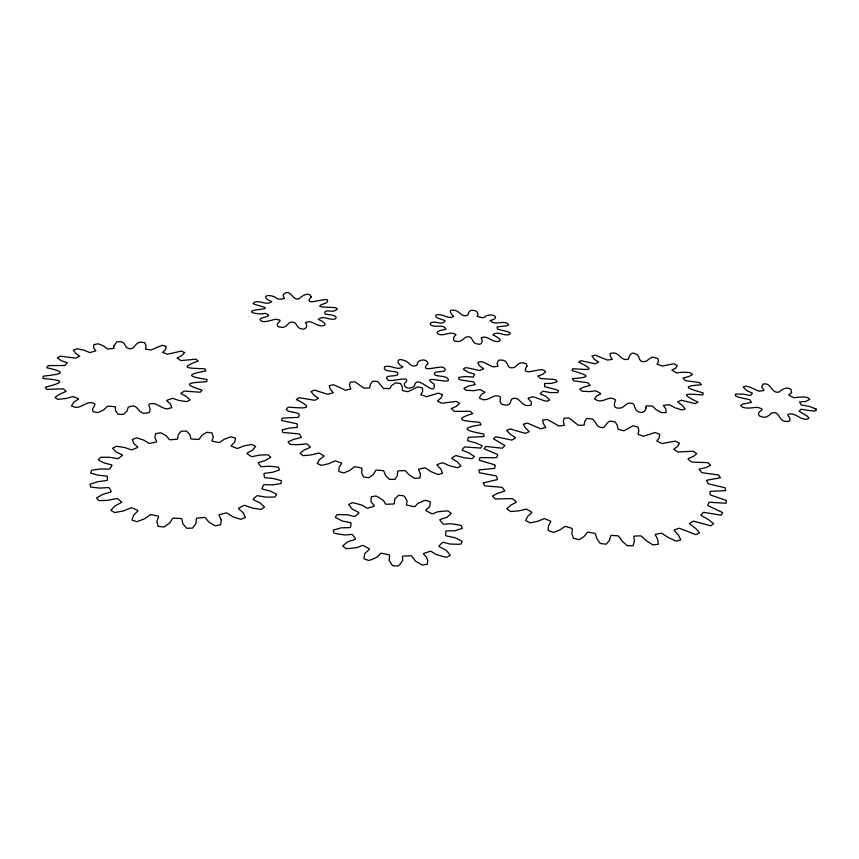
<?xml version="1.0" encoding="UTF-8"?>
<svg xmlns="http://www.w3.org/2000/svg" width="859" height="859" viewBox="0 0 859 859"><rect width="100%" height="100%" fill="white"/><g stroke="black" fill="none" stroke-linecap="round" stroke-linejoin="round"><path stroke-width="1.29" d="M427.675 560.476L427.363 564.18L422.381 565.093L415.316 561.013L412.073 556.396A1.321 0.73 5.4 0 0 410.441 555.794L403.655 556.063A1.321 0.73 5.2 0 0 402.463 556.782L402.742 560.444L399.618 564.803L398.018 566.113L392.542 565.641L389.084 560.412L389.696 555.687A1.321 0.73 4.8 0 0 388.633 554.774L381.987 553.336A1.321 0.73 4.6 0 0 380.279 553.658L377.638 556.825L371.217 559.746L368.672 560.465L363.915 558.715L364.817 553.454L369.134 549.61A1.321 0.73 4.2 0 0 368.865 548.579L363.776 545.766A1.31 0.719 4.1 0 0 361.929 545.615L356.957 547.655L348.69 548.557L345.769 548.547L342.73 545.937L347.712 541.739L354.746 539.527A1.299 0.709 3.8 0 0 355.304 538.593L352.802 535.017A1.299 0.709 3.8 0 0 351.202 534.448L344.996 534.985L336.664 533.793L333.99 533.095L333.249 530.186L341.109 527.834L349.323 527.641A1.288 0.698 3.7 0 0 350.579 526.986L351.084 523.389A1.278 0.687 3.7 0 0 350.043 522.54L342.129 520.962L335.257 517.397L336.835 514.799L339.595 514.584L347.874 514.852L353.661 516.377A1.267 0.676 3.8 0 0 355.336 516.109L358.622 513.199A1.267 0.676 3.9 0 0 358.321 512.243L352.233 509.097L348.679 504.534L352.179 502.708L354.885 503.159L362.358 505.275L366.535 507.884A1.256 0.666 4.2 0 0 368.307 508.056L373.676 506.348A1.256 0.655 4.3 0 0 374.148 505.468L370.948 501.42L371.238 496.76L375.941 496.019L378.11 497.007L383.447 500.496L385.304 503.675A1.246 0.655 4.7 0 0 386.84 504.222L393.261 504.008A1.246 0.655 4.9 0 0 394.399 503.374L394.603 499.197L398.576 495.299L403.623 495.74L404.9 497.082L407.177 501.28L406.414 504.416A1.246 0.655 5.2 0 0 407.434 505.232L413.727 506.542A1.246 0.655 5.4 0 0 415.327 506.273L417.678 503.471L423.498 500.947L425.806 500.335L430.316 501.881L429.833 506.52L426.021 509.967A1.256 0.655 5.7 0 0 426.343 510.912L431.347 513.51A1.256 0.666 5.9 0 0 433.119 513.65L437.661 511.792L445.359 510.998L448.097 511.019L451.243 513.414L446.991 517.301L440.495 519.351A1.267 0.676 6.1 0 0 440.033 520.243L442.793 523.679A1.267 0.676 6.2 0 0 444.404 524.215L450.341 523.711L458.534 524.87L461.208 525.558L462.335 528.382L454.991 530.712L446.959 530.916A1.278 0.687 6.3 0 0 445.789 531.571L445.692 535.2A1.288 0.698 6.3 0 0 446.82 536.059L454.873 537.659L462.217 541.32L461.015 544.058L458.276 544.284L449.869 544.037L443.856 542.448A1.299 0.709 6.3 0 0 442.192 542.727L439.142 545.83A1.299 0.709 6.2 0 0 439.54 546.85L446.1 550.222L450.309 555.215L446.895 557.266L444.017 556.782L436.028 554.463L431.465 551.607A1.31 0.719 6 0 0 429.618 551.435L424.153 553.346A1.31 0.73 5.8 0 0 423.712 554.313L426.408 557.019L427.675 560.476M420.416 473.674L420.03 477.883L414.822 478.474L409.206 474.941L405.738 471.151A1.192 0.601 5.1 0 0 404.278 470.625L398.597 470.882A1.203 0.601 4.9 0 0 397.62 471.516L397.427 475.489L394.936 479.419L389.385 479.333L385.508 475.295L383.919 471.29A1.203 0.601 4.6 0 0 382.717 470.614L376.897 470.163A1.203 0.601 4.4 0 0 375.598 470.635L373.418 474.351L368.962 477.733L363.464 476.96L361.596 472.697L362.004 468.735A1.203 0.601 4 0 0 361.145 467.951L355.572 466.813A1.203 0.601 3.9 0 0 354.037 467.103L350.021 470.324L343.911 472.944L338.843 471.537L339.112 467.317L341.485 463.667A1.192 0.601 3.6 0 0 341.012 462.829L336.052 461.079A1.192 0.601 3.4 0 0 334.398 461.165L328.836 463.688L321.513 465.395L317.207 463.473L319.559 459.565L323.703 456.43A1.192 0.591 3.2 0 0 323.65 455.592L319.634 453.38A1.181 0.591 3.1 0 0 317.959 453.262L311.248 454.937L303.227 455.646L299.952 453.348L304.183 449.987L309.788 447.571A1.181 0.58 2.9 0 0 310.142 446.787L307.297 444.243A1.17 0.58 2.8 0 0 305.718 443.931L298.32 444.704L290.127 444.425L288.076 441.902L293.842 439.282L300.51 437.693A1.17 0.569 2.7 0 0 301.241 436.995L299.705 434.3A1.16 0.558 2.7 0 0 298.32 433.827L282.879 432.474L282.117 429.897L289.021 428.136L296.301 427.428A1.149 0.548 2.6 0 0 297.364 426.869L297.182 424.185A1.149 0.548 2.6 0 0 296.054 423.594L281.688 420.566L282.214 418.097L297.235 417.41A1.138 0.537 2.7 0 0 298.535 417.023C302.529 410.731 288.57 413.78 286.358 409.399L288.076 407.166C299.115 407.628 318.839 410.527 296.387 399.575L299.147 397.696L314.823 400.294L318.474 398.275L313.76 394.936L310.99 391.554L314.63 390.115L327.655 394.292L333.313 392.788L330.318 389.159L329.265 385.691L333.56 384.746L345.425 390.169L350.901 389.073L349.516 385.573L350.182 382.223L354.907 381.815L363.991 388.182L369.649 387.946L370.347 384.327L372.666 381.267L377.573 381.396L383.479 388.375L389.685 388.644L391.747 385.455L395.612 382.835L400.466 383.49L402.291 386.883L402.42 390.566L407.971 391.693L417.904 386.84L422.488 388L422.628 391.414L420.738 394.646L426.504 396.697L438.466 393.121L442.546 394.732L440.978 397.975L437.478 401.078L441.762 403.258L456.258 401.389L459.608 403.386L456.376 406.286L451.308 408.583L454.518 411.397L470.303 411.289L472.729 413.576C449.01 420.846 468.831 421.082 479.719 422.36L481.061 424.829C457.138 428.201 468.23 431.164 483.81 434.031L483.939 436.544L469.401 437.285A1.138 0.548 6.5 0 0 468.198 437.693L467.618 440.302A1.149 0.548 6.5 0 0 468.574 441.011L475.607 442.847L482.103 445.66L480.965 448.076L465.621 447.013A1.16 0.558 6.4 0 0 464.182 447.249L462.26 449.665A1.16 0.569 6.4 0 0 462.883 450.46L469.186 453.069L474.436 456.548L472.042 458.706L463.967 457.718L456.816 455.807A1.17 0.569 6.2 0 0 455.216 455.861L452.038 457.933A1.17 0.58 6.2 0 0 452.263 458.76L457.407 462.013L461.047 465.975L457.482 467.736L449.708 465.793L443.373 463.087A1.181 0.591 6 0 0 441.709 462.947L437.414 464.515A1.181 0.591 5.9 0 0 437.231 465.331L440.839 469.057L442.546 473.266L438.026 474.501L431.078 471.677L425.989 468.338A1.192 0.601 5.6 0 0 424.367 467.994L419.224 468.95A1.192 0.601 5.4 0 0 418.634 469.701L420.416 473.674M494.902 465.277L494.87 467.93A1.181 0.58 7.1 0 1 493.721 468.423L478.978 469.927L479.451 472.761L495.074 475.714A1.192 0.601 7.2 0 1 496.438 476.337L497.49 479.118A1.203 0.601 7.3 0 1 496.609 479.762L483.134 482.941L484.755 485.861L500.883 487.225A1.213 0.612 7.4 0 1 502.44 487.729L504.587 490.521A1.213 0.612 7.5 0 1 504.008 491.294L497.737 493.238L492.454 496.105L495.203 498.972L511.148 498.617A1.224 0.623 7.8 0 1 512.834 498.972L516.012 501.645A1.235 0.634 7.9 0 1 515.776 502.504L510.611 505.242L506.767 508.818L510.568 511.513L518.632 510.901L525.558 509.355A1.246 0.644 8.2 0 1 527.297 509.537L531.399 511.964A1.246 0.644 8.3 0 1 531.538 512.887L527.759 516.313L525.579 520.49L530.282 522.863L537.67 521.306L543.575 518.911A1.256 0.655 8.7 0 1 545.293 518.9L550.147 520.962A1.256 0.655 8.8 0 1 550.651 521.907L548.493 525.901L548.139 530.497L553.55 532.43L559.864 529.96L564.438 526.803A1.267 0.655 9.3 0 1 566.038 526.599L571.439 528.178A1.267 0.666 9.4 0 1 572.298 529.101L571.901 533.493L573.436 538.292L579.288 539.677L584.184 536.392L587.18 532.601A1.267 0.666 9.9 0 1 588.598 532.204L594.267 533.224A1.278 0.666 10 0 1 595.448 534.083L596.855 538.668L600.226 543.446L606.229 544.209L609.45 540.247L610.695 535.995A1.278 0.666 10.5 0 1 611.855 535.425L617.524 535.823A1.278 0.666 10.6 0 1 618.963 536.585L622.12 541.149L627.177 545.68L633.019 545.766L634.393 541.331L633.835 536.811A1.278 0.666 11 0 1 634.661 536.091L640.052 535.855A1.278 0.655 11.1 0 1 641.684 536.467L646.43 540.794L652.904 544.885L658.295 544.295L657.769 539.581L655.438 535.007A1.278 0.655 11.4 0 1 655.911 534.18L660.764 533.332A1.278 0.655 11.5 0 1 662.493 533.772L668.57 537.67L676.119 541.116L680.811 539.903L678.438 535.136L674.476 530.722A1.267 0.644 11.8 0 1 674.583 529.82L678.664 528.403A1.267 0.634 11.8 0 1 680.425 528.661L695.747 534.631L699.516 532.859L695.468 528.264L690.099 524.205A1.256 0.634 12 0 1 689.831 523.271L692.977 521.37A1.256 0.623 12 0 1 694.673 521.434L710.93 525.815L713.625 523.603L708.138 519.373L701.663 515.819A1.246 0.612 12.1 0 1 701.051 514.895L703.134 512.619A1.246 0.612 12.1 0 1 704.702 512.501L721.109 515.164L722.655 512.619L708.782 506.015A1.235 0.601 12.1 0 1 707.859 505.146L708.836 502.59A1.224 0.591 12 0 1 710.2 502.3L726.048 503.234L726.424 500.475L711.306 495.256A1.213 0.58 11.9 0 1 710.125 494.473L709.985 491.777A1.213 0.58 11.9 0 1 711.102 491.337L725.737 490.586L724.985 487.74L709.298 484.057A1.192 0.569 11.7 0 1 707.913 483.381L706.721 480.653A1.192 0.558 11.7 0 1 707.558 480.084L720.443 477.776L718.639 474.973L703.027 472.869A1.181 0.548 11.5 0 1 701.513 472.321L699.344 469.669A1.181 0.548 11.4 0 1 699.87 469.003L705.765 467.586L710.586 465.32L707.848 462.657L692.902 462.131A1.16 0.537 11.1 0 1 691.312 461.734L688.295 459.254A1.16 0.537 11 0 1 688.499 458.523L693.277 456.462L696.735 453.659L693.192 451.233L677.837 451.984L673.746 449.203L677.515 446.412L679.544 443.201L675.357 441.086L662.225 443.577L656.824 440.989L659.154 437.746L659.723 434.257L655.052 432.517L643.466 436.275L638.044 434.278L638.892 430.735L638.001 427.095L633.019 425.774L623.881 430.799L618.083 429.296L617.428 425.559L615.151 421.919L610.008 421.05C604.854 423.1 605.735 430.488 598.583 426.526C595.942 424.883 595.233 420.427 591.915 418.859L586.794 418.483L584.646 421.586L584.131 425.173L578.375 425.269L569.045 418.022L564.116 418.14L563.364 421.565L564.331 425.323L558.994 426.01L547.301 419.439L542.705 420.051L543.393 423.68L545.83 427.481L540.547 428.77L527.394 423.09L523.314 424.196L525.44 427.9L529.294 431.605L525.332 433.387L510.063 428.909L506.638 430.477L510.171 434.117L514.971 437.328A1.138 0.537 7.4 0 1 515.207 438.111L512.308 439.851A1.138 0.537 7.4 0 1 510.74 439.862L495.965 436.759L493.345 438.756L504.083 445.026A1.149 0.548 7.2 0 1 504.63 445.821L502.579 447.936A1.149 0.558 7.2 0 1 501.098 448.108L485.743 446.422L484.057 448.774L496.878 454.207A1.16 0.569 7.1 0 1 497.726 454.98L496.642 457.407A1.17 0.569 7.1 0 1 495.299 457.74L479.934 457.6L479.29 460.241L493.785 464.558A1.181 0.58 7.1 0 1 494.902 465.277M221.268 519.899L220.688 524.795L215.104 525.826L208.941 522.154L205.569 517.977A1.31 0.698 -0.1 0 0 203.991 517.472L197.452 518.127A1.31 0.698 -0.3 0 0 196.314 518.9L195.949 523.464L192.631 528.113L186.671 528.264L182.806 523.775L181.893 519.233A1.321 0.698 -0.7 0 0 180.658 518.503L174.012 518.16A1.321 0.698 -0.9 0 0 172.487 518.739L169.599 523.077L163.822 527.061L158.045 526.299L156.864 521.392L158.518 516.893A1.321 0.698 -1.3 0 0 157.745 516.012L151.624 514.681A1.321 0.698 -1.4 0 0 149.842 515.013L144.688 518.739L137 521.703L131.964 520.103L133.564 515.239L137.633 511.18A1.321 0.687 -1.7 0 0 137.386 510.214L132.34 508.045A1.321 0.687 -1.8 0 0 130.482 508.099L123.556 510.901L114.698 512.587L110.854 510.321L115.042 505.919L121.108 502.644A1.31 0.676 -2 0 0 121.409 501.699L117.876 498.886A1.31 0.676 -2 0 0 116.105 498.671L108.062 500.335L98.86 500.657L96.53 497.952L102.865 494.365L110.339 492.132A1.299 0.655 -2.1 0 0 111.144 491.273L109.383 488.095A1.288 0.655 -2.1 0 0 107.847 487.644L99.44 488.073L90.721 487.064L90.045 484.175L97.894 481.684L106.076 480.611A1.278 0.644 -2 0 0 107.3 479.913L107.418 476.659A1.278 0.634 -2 0 0 106.237 476.004L98.173 475.231L90.635 473.062L91.591 470.227L100.245 468.971L108.449 469.1A1.267 0.623 -1.8 0 0 109.984 468.606L111.874 465.535A1.256 0.623 -1.7 0 0 111.133 464.751L104.057 462.915L98.237 459.812L100.686 457.278L109.426 457.267L116.996 458.523A1.246 0.612 -1.5 0 0 118.703 458.266L122.161 455.614A1.235 0.601 -1.4 0 0 121.903 454.765L116.298 452.059L112.583 448.344L116.255 446.272L124.415 447.442L130.815 449.654A1.224 0.601 -1.1 0 0 132.554 449.644L137.268 447.603A1.224 0.591 -1 0 0 137.483 446.766L133.725 443.437L132.297 439.411L136.871 437.94L143.882 440.152L148.693 443.126A1.213 0.591 -0.7 0 0 150.336 443.341L155.908 442.041A1.213 0.58 -0.5 0 0 156.574 441.268L154.867 437.596L155.737 433.58L160.869 432.796L166.292 435.846L169.202 439.314A1.203 0.58 -0.2 0 0 170.64 439.754L176.653 439.26A1.203 0.58 0 0 0 177.716 438.616L178.124 434.879L181.174 431.164L186.5 431.1L189.979 434.74L190.838 438.455A1.192 0.58 0.3 0 0 191.965 439.067L198 439.411A1.192 0.58 0.4 0 0 199.374 438.938L201.844 435.416L206.826 432.27L211.98 432.925L213.311 436.887L212.066 440.57A1.192 0.58 0.7 0 0 212.817 441.311L218.444 442.471A1.192 0.58 0.9 0 0 220.022 442.202L224.382 439.153L230.964 436.802L235.591 438.133L234.668 442.127L231.404 445.51A1.192 0.58 1.1 0 0 231.715 446.326L236.536 448.226A1.192 0.591 1.2 0 0 238.222 448.183L244.171 445.842L251.902 444.479L255.681 446.412L252.535 450.148L247.456 452.961A1.203 0.591 1.4 0 0 247.306 453.799L250.957 456.301A1.203 0.601 1.5 0 0 252.621 456.505L259.762 455.066L268.115 454.819L270.746 457.235L265.56 460.424L258.988 462.443A1.213 0.612 1.6 0 0 258.366 463.226L260.535 466.169A1.213 0.612 1.7 0 0 262.07 466.609L269.898 466.222L278.273 467.178L279.519 469.905L272.593 472.267L264.991 473.288A1.224 0.623 1.7 0 0 263.938 473.964L264.411 477.142A1.235 0.623 1.7 0 0 265.678 477.787L273.613 478.549L281.355 480.696L281.054 483.531L272.872 484.83L264.787 484.712A1.246 0.644 1.6 0 0 263.369 485.217L262.059 488.384A1.246 0.644 1.6 0 0 262.929 489.19L270.338 491.101L276.781 494.344L274.88 497.071L266.054 497.125L258.162 495.815A1.267 0.655 1.4 0 0 256.487 496.094L253.405 498.982A1.267 0.666 1.3 0 0 253.813 499.906L260.019 502.869L264.551 507.003L261.125 509.376L252.417 508.099L245.395 505.64A1.278 0.676 1 0 0 243.591 505.661L238.952 508.013A1.288 0.676 0.9 0 0 238.823 508.968L243.247 512.78L245.363 517.494L240.67 519.298L232.853 516.731L227.377 513.274A1.299 0.687 0.5 0 0 225.606 513.027L219.764 514.616A1.299 0.687 0.3 0 0 219.109 515.529L221.268 519.899M816.05 409.024L815.996 410.731L812.431 410.967L801.007 409.249L799.02 411.268L807.481 416.325L809.06 418.269L806.622 419.246C799.546 419.826 794.929 411.633 787.896 414.446C786.812 415.595 792.717 419.192 788.787 421.49L784.901 421.307C777.9 420.04 780.208 411.096 771.908 412.954C769.567 414.328 767.377 417.989 763.254 417.249L759.485 415.992C754.9 410.462 768.816 410.194 757.413 407.391C752.731 407.467 747.652 408.97 742.81 407.316L740.651 405.502L742.487 404.202L751.41 402.409L749.853 399.746L738.676 397.266L735.336 395.752L735.572 394.109L742.745 394.034L750.369 395.569L752.463 393.175L746.503 390.48L743.164 387.001L745.612 386.12L749.542 387.001L758.755 391.167L763.533 390.641L764.027 390.136L761.654 387.119L762.91 384.156C771.629 381.89 770.931 393.851 779.049 392.091C781.604 389.61 786.522 386.282 790.935 389.288L791.644 392.627L788.809 394.7L789.196 395.376L793.78 397.631L803.519 396.944L807.535 397.524L809.79 399.285L805.903 401.443L799.589 401.894L801.222 404.986L808.985 406.307L816.05 409.024M490.253 320.504C494.483 325.84 501.817 320.493 507.358 323.371L508.711 324.927L506.649 325.797L497.103 326.892L497.458 329.169L507.841 331.757L510.332 332.927L509.58 334.387C504.029 336.771 497.554 330.307 492.948 334.795C493.861 335.59 504.899 340.261 497.866 341.538C491.541 342.172 487.45 334.903 481.147 337.823C482.887 339.713 482.962 345.919 477.035 343.911C470.646 342.827 473.771 334.849 465.846 337.2C463.463 338.532 461.358 341.861 457.568 341.517C450.857 341.957 453.971 335.783 456.043 334.752C450.631 330.457 444.726 336.427 438.734 334.28C432.721 331.091 444.876 329.759 446.014 329.051C443.008 323.532 435.019 328.406 430.423 324.702L430.284 323.134C434.708 319.849 442.557 326.141 445.112 320.751C443.824 319.559 431.819 317.755 436.823 314.77C442.847 313.417 448.108 319.795 453.777 316.434C452.65 315.865 446.487 309.143 453.681 310.217C459.533 310.282 461.283 317.809 467.586 315.285C468.81 314.254 468.219 310.324 471.924 310.314L475.575 310.754C477.389 311.967 479.118 314.33 477.067 316.198C479.741 317.1 483.338 319.033 485.625 316.23C492.11 312.472 501.613 317.884 490.253 320.504M527.029 366.063C519.394 376.876 538.69 368.532 542.684 369.81L545.626 371.399L544.95 372.473L542.136 374.621L537.734 376.017L540.719 378.604L553.196 379.302L555.848 379.85L557.137 381.772L551.542 383.382L544.574 383.522L544.67 386.636L556.439 389.707L558.554 390.738L557.835 392.552L550.426 392.574L542.759 391.189L540.193 393.862L546.12 396.493L549.739 399.972L547.097 401.239L544.316 400.766L533.321 396.761L528.446 397.921L528.092 398.555L531.12 401.701L531.388 404.009L531.077 405.255L527.093 405.652C520.457 405.008 519.523 395.849 511.975 398.855C510.418 400.122 511.094 404.847 506.928 405.18L502.579 404.589C495.987 400.616 506.026 395.333 494.752 395.913C491.198 397.051 487.697 400.219 483.273 399.725L479.633 398.297L479.784 397.03L481.469 394.313L485.034 392.262L479.966 389.557L473.599 390.684L465.922 390.287L463.871 388.397L468.52 386.035L475.21 384.639L473.567 381.879L461.251 380.054L458.856 379.248L458.813 377.348L465.685 376.51L473.363 377.069L474.555 374.137L468.026 372.194L463.312 369.209L465.202 367.738L467.897 367.899L479.526 370.583L483.681 368.801L479.343 365.676L477.84 362.369L481.18 361.618L483.628 362.305L492.701 366.847L498.091 366.331L497.039 363.615L498.037 361.059L499.004 360.071L503.063 360.189C509.731 362.068 505.468 369.574 514.294 367.427C516.635 366.192 518.417 362.498 522.251 362.734L526.17 363.69L527.029 366.063M113.903 346.005L113.979 348.346L107.504 349.033L103.692 346.059L98.377 343.815L93.878 344.588L93.631 347.82L95.854 350.891L89.841 352.609L84.107 350.225L77.396 348.743L73.53 350.064L75.485 353.199L79.726 356.131L75.506 358.16L60.194 356.174L57.295 357.956L61.365 360.737L67.378 362.766L64.779 365.515L48.34 365.59L46.708 367.684C70.739 373.139 58.455 374.277 43.122 376.242L42.95 378.486C61.075 380.086 68.001 381.503 45.291 387.205L46.665 389.385L63.287 388.816L66.1 391.371L59.572 394.27L54.955 397.459L57.789 399.36L65.918 398.501L73.09 396.547L78.18 398.63L78.491 399.124L73.777 402.28L71.426 405.953L75.495 407.381C82.614 407.821 87.811 399.51 94.844 403.902C95.832 405.437 90.732 408.809 93.223 411.794L98.13 412.588L103.939 409.764L107.182 406.532A1.17 0.537 -1.1 0 1 108.631 406.146L114.483 406.651A1.17 0.537 -1 0 1 115.45 407.252L115.46 410.763L118.198 414.339L123.438 414.425L127.121 410.956L128.088 407.467A1.17 0.537 -0.7 0 1 129.215 406.908C137.784 403.043 136.753 411.783 143.786 413.34L148.843 412.707C153.385 407.724 143.034 402.807 154.813 403.751C158.883 405.04 162.641 408.637 167.408 408.927L171.768 407.66L170.458 403.966L166.689 400.691L167.129 400.208L172.659 398.329L179.123 400.509L186.79 401.636L190.043 399.864L186.414 396.579L180.841 393.486L184.266 391.07L200.201 392.241L202.101 390.158C178.801 382.824 192.212 382.738 206.665 381.697L207.094 379.495C189.023 376.693 184.61 374.782 205.902 370.981L204.882 368.865C193.619 367.953 175.182 369.295 198.257 361.016L195.938 359.148L180.959 360.608L177.018 358.02L181.883 355.562L184.621 352.566L181.217 351.095L167.526 354.252L162.598 352.394L165.604 349.452L166.227 346.263L162.029 345.286L151.098 350L145.45 349.065L146.094 345.683L144.58 342.558L139.92 342.15C133.972 343.568 134.627 351.31 127.078 347.895C125.081 346.671 124.888 342.419 121.377 341.71L116.609 341.903L113.903 346.005M646.075 407.907C645.743 411.622 641.78 413.555 638.43 411.762C632.17 408.637 637.399 401.744 627.908 403.343C625.288 404.385 623.29 408.283 619.403 408.154C612.038 408.852 614.711 402.28 615.549 399.983C609.707 395.043 604.489 402.098 598.154 400.766L594.535 399.027L596.479 396.01L600.538 394.045L600.505 393.379L595.878 390.802L589.467 391.607L582.08 391.178L579.728 389.148L584.034 386.979L590.187 385.455L587.91 382.738L573.748 380.838L572.244 378.626C592.774 377.187 588.232 375.458 571.997 370.562L572.706 368.747C584.743 369.145 599.314 372.087 578.644 362.058L580.759 360.662L595.115 363.808L598.616 362.036L594.17 359.18L591.969 356.045L595.212 355.218L607.528 360.071L612.36 359.341L610.148 356.066L610.223 353.382L614.303 352.931C620.048 353.94 621.691 361.532 628.369 359.083C628.917 356.947 630.785 350.837 635.896 353.994C641.662 356.775 637.034 362.874 645.764 361.371C648.158 360.49 649.995 357.011 653.516 357.215L657.822 358.579L658.552 361.36L657.081 364.227L662.225 366.052L673.724 363.797L677.268 365.365L675.765 368.103L671.888 370.057L676.355 372.849L682.894 372.194L689.949 372.613L692.483 374.524L688.693 376.586L682.98 378.046L685.525 380.687L699.57 382.566L701.427 384.768C678.921 386.357 689.165 388.579 703.156 393.003L702.791 394.925C688.156 394.077 677.289 392.284 698.013 402.173L695.361 403.655L681.219 400.23L677.611 401.872L682.411 405.48L685.16 409.024L681.853 410.001L674.83 407.703L669.408 404.643L663.352 405.416L665.95 409.142L666.047 412.578L661.194 412.556L656.179 409.711L652.4 406.049L645.914 405.856L646.075 407.907M427.814 363.486C418.397 373.987 440.463 364.86 443.813 367.695C450.664 374.245 430.219 369.187 435.234 375.082C438.015 376.704 449.697 375.587 448.205 380.698C445.349 382.813 419.417 374.739 434.149 384.134C436.125 397.223 421.082 378.894 416.379 382.373C414.199 382.942 415.434 387.667 411.558 387.441C408.583 389.363 403.225 387.377 404.46 383.382C414.221 374.32 390.211 382.642 387.946 380C381.385 373.236 401.819 378.475 397.169 372.452C395.247 370.852 381.933 371.915 384.585 366.911C390.909 364.184 397.502 371.335 403.043 366.707C397.33 365.472 395.333 356.872 403.827 360.372C409.131 361.167 410.752 368.801 417.141 365.011C416.486 359.62 427.245 357.752 427.814 363.486M311.194 296.978C300.607 308.929 334.011 293.338 326.495 302.84C304.107 310.174 346.005 304.644 335.504 310.378C332.573 312.901 323.22 308.166 324.981 313.997C327.3 314.673 338.768 314.974 335.579 318.807C329.759 321.041 323.209 314.684 318.313 319.441C320.375 319.773 329.469 325.25 322.404 325.862C316.015 326.506 311.806 319.161 305.407 322.694C308.349 324.981 305.879 330.876 301.284 328.804C297.558 328.428 296.892 324.552 295.131 322.995C288.087 319.29 288.334 327.472 282.031 327.397L278.219 326.699C274.182 321.996 286.412 320.428 275.449 319.312C271.261 319.999 266.988 322.168 262.425 321.502C252.525 316.95 277.564 317.347 265.012 313.331C258.269 315.232 241.991 311.355 259.182 309.487C274.848 308.102 256.186 305.868 253.061 303.517C258.044 298.073 266.408 306.706 271.627 301.509C260.481 297.3 266.73 293.102 275.406 297.3C277.876 300.027 281.226 299.372 284.404 298.47C284.544 297.354 281.827 295.593 283.814 294.046C291.104 288.141 292.21 301.584 299.308 298.588C301.541 296.001 309.444 291.061 311.194 296.978"/></g></svg>
